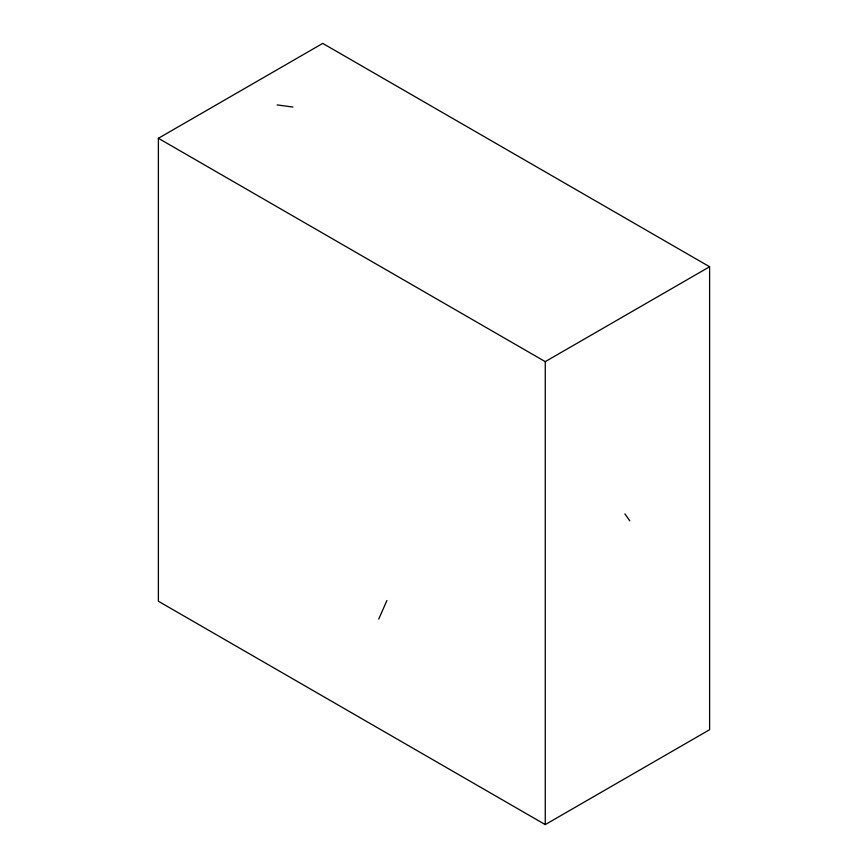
<?xml version="1.0" encoding="UTF-8"?>
<svg xmlns="http://www.w3.org/2000/svg" width="868" height="868" viewBox="0 0 868 868"><rect width="100%" height="100%" fill="white"/><g stroke="black" fill="none" stroke-linecap="round" stroke-linejoin="round"><path stroke-width="1.3" d="M378.741 619.079L386.9 600.537M158.388 138.294L322.744 43.4L709.612 266.758L709.612 729.706L545.256 824.6L158.388 601.242L158.388 138.294L545.256 361.641L709.612 266.758M277.098 104.909L292.917 107.057M624.884 513.889L629.799 520.833M545.256 361.641L545.256 824.6"/></g></svg>
